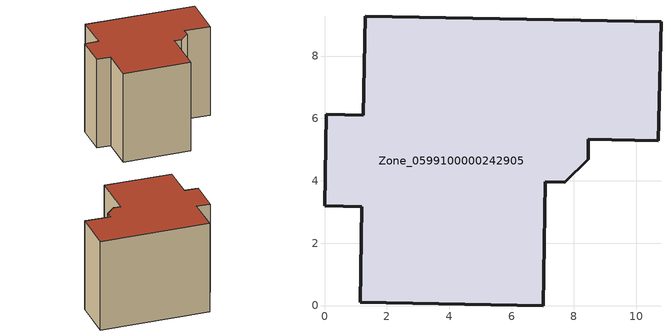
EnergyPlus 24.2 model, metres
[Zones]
Zone_0599100000242905
 floor ground (C_G): 1.2,3.16 0,3.2 0.05,6.13 1.25,6.11 1.3,9.27 10.79,9.1 10.7,5.28 8.45,5.34 8.45,4.69 7.71,3.96 7.08,3.97 7.01,0 1.15,0.11 z0
 wall outside (C_F): 1.25,6.11 0.05,6.13 0,3.2 1.2,3.16 1.15,0.11 7.01,0 7.08,3.97 7.71,3.96 8.45,4.69 8.45,5.34 10.7,5.28 10.79,9.1 1.3,9.27 1.25,6.11 z0:8.18
 roof outside (C_R): 10.79,9.1 1.3,9.27 1.25,6.11 0.05,6.13 0,3.2 1.2,3.16 1.15,0.11 7.01,0 7.08,3.97 7.71,3.96 8.45,4.69 8.45,5.34 10.7,5.28 z8.18
[BUILDING]
Pand.0599100000242905: North Axis=0; Terrain=City; Loads Convergence Tolerance Value=0.04; Temperature Convergence Tolerance Value=0.4; Solar Distribution=FullExterior; Maximum Number of Warmup Days=25; Minimum Number of Warmup Days=1
[Site:Location]
Rotterdam.The.Hague.AP_ZH_NLD Design_Conditions: Latitude=51.96; Longitude=4.45; Time Zone=1; Elevation=-4.5
[SITE:GROUNDTEMPERATURE:BUILDINGSURFACE]
18, 18, 18, 18, 18, 18, 18, 18, 18, 18, 18, 18
[MATERIAL] Thermal Absorptance=0.9; Solar Absorptance=0.7; Visible Absorptance=0.7
Name | Roughness | Thickness | Conductivity | Density | Specific Heat
G.TI.1975-1991 | MediumSmooth | 0.15 | 0.288461 | 540 | 1210
F.TI.1975-1991 | Rough | 0.3 | 0.230769 | 1920 | 840
R.TI.1975-1991 | MediumRough | 0.2 | 0.153846 | 1500 | 1000
[CONSTRUCTION]
C_G: G.TI.1975-1991
C_F: F.TI.1975-1991
C_R: R.TI.1975-1991
[ZONE]
Zone_0599100000242905: Type=1; Multiplier=1; Ceiling Height=Autocalculate; Volume=Autocalculate; Floor Area=autocalculate; Part of Total Floor Area=Yes
[ZONEINFILTRATION:DESIGNFLOWRATE]
Infil_Zone_0599100000242905: Zone or ZoneList or Space or SpaceList=Zone_0599100000242905; Schedule=AlwaysOn; Design Flow Rate Calculation Method=Flow/Area; Flow Rate per Floor Area=0.003; Constant Term Coefficient=1; Temperature Term Coefficient=0; Velocity Term Coefficient=0; Velocity Squared Term Coefficient=0
[HVACTEMPLATE:ZONE:IDEALLOADSAIRSYSTEM]
Zone_0599100000242905: Maximum Heating Supply Air Temperature=50; Minimum Cooling Supply Air Temperature=13; Maximum Heating Supply Air Humidity Ratio=0.0156; Minimum Cooling Supply Air Humidity Ratio=0.0077; Heating Limit=NoLimit; Cooling Limit=NoLimit; Dehumidification Control Type=ConstantSensibleHeatRatio; Cooling Sensible Heat Ratio=0.7; Dehumidification Setpoint=60; Humidification Control Type=None; Humidification Setpoint=30; Outdoor Air Method=None; Outdoor Air Flow Rate per Person=0.00944; Outdoor Air Flow Rate per Zone Floor Area=0; Outdoor Air Flow Rate per Zone=0; Demand Controlled Ventilation Type=None; Outdoor Air Economizer Type=NoEconomizer; Heat Recovery Type=None; Sensible Heat Recovery Effectiveness=0.7; Latent Heat Recovery Effectiveness=0.65
[ZONECONTROL:THERMOSTAT]
ThermostatControl_Zone_0599100000242905: Zone or ZoneList=Zone_0599100000242905; Control Type Schedule=DualSetpointControlType; Control 1=Thermostat_Zone_0599100000242905; Temperature Difference Between Cutout And Setpoint=0
[THERMOSTATSETPOINT:DUALSETPOINT]
Thermostat_Zone_0599100000242905: Heating Setpoint Temperature Schedule=HeatingSetpoint_Zone_0599100000242905; Cooling Setpoint Temperature Schedule=CoolingSetpoint_Zone_0599100000242905
[SCHEDULE:COMPACT]
HeatingSetpoint_Zone_0599100000242905: Through: 12/31, For: AllDays, Until: 24:00, 21
CoolingSetpoint_Zone_0599100000242905: Through: 12/31, For: AllDays, Until: 24:00, 24
DualSetpointControlType: Through: 12/31, For: AllDays, Until: 24:00, 4
AlwaysOn: Through: 12/31, For: AllDays, Until: 24:00, 1
